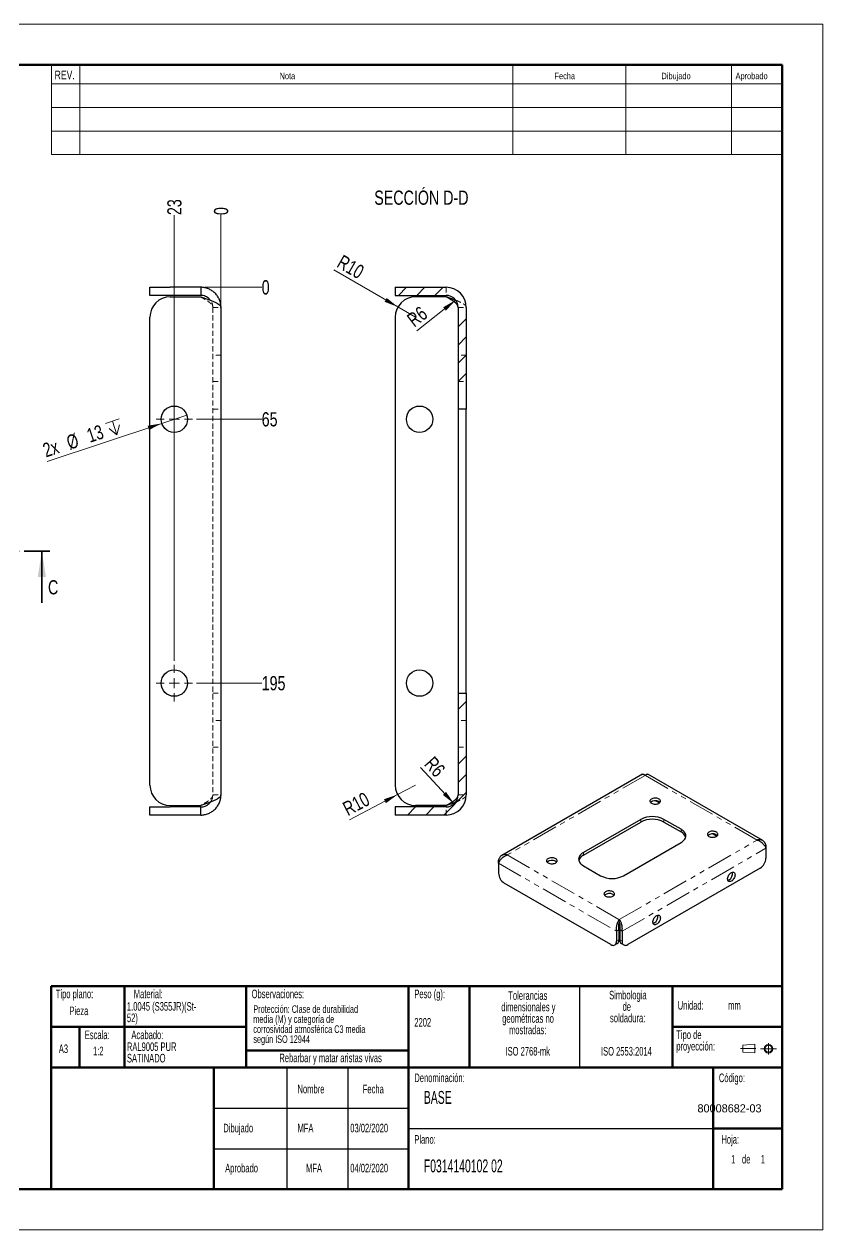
# Model space of a CAD drawing. Header units: millimetres. Extents: x 0 to 859, y 0 to 416.
# Drawn here: x 223.3 to 420, y 0 to 297 of the extents above; entities that cross this region are included whole.
import ezdxf

# ---------------------------------------------------------------- set-up
doc = ezdxf.new("R2010")
doc.units = ezdxf.units.MM
for name, pattern in [('CENTER', [10.16, 6.35, -1.27, 1.27, -1.27]), ('CENTERX2', [20.32, 12.7, -2.54, 2.54, -2.54]), ('HIDDEN', [1.905, 1.27, -0.635]), ('PHANTOM', [12.7, 6.35, -1.27, 1.27, -1.27, 1.27, -1.27])]:
    doc.linetypes.add(name, pattern=pattern)
doc.layers.add('FORMATO', color=7, linetype='Continuous')
doc.layers.add('SLD-0', color=179, linetype='Continuous')
doc.styles.add('SLDTEXTSTYLE0', font='TXT', dxfattribs={"width": 0.605})
doc.styles.add('SLDTEXTSTYLE1', font='TXT', dxfattribs={"width": 0.75})
doc.dimstyles.new('SLDDIMSTYLE0', dxfattribs={"dimtxt": 3.5, "dimasz": 3.5, "dimexe": 0, "dimexo": 0.0625, "dimgap": 0.875, "dimtad": 0, "dimtih": 1, "dimtoh": 1, "dimdec": 0, "dimlfac": 2, "dimrnd": 1e-09, "dimdsep": 46, "dimtxsty": 'SLDTEXTSTYLE1', "dimblk1": 'NONE', "dimblk2": 'NONE', "dimsah": 1, "dimcen": 0.09, "dimadec": 0, "dimazin": 2, "dimtfac": 1, "dimtdec": 0, "dimtofl": 0, "dimtmove": 0, "dimatfit": 3, "dimldrblk": 'NONE', "dimfxl": 0, "dimfrac": 2, "dimtolj": 1, "dimtzin": 12, "dimarcsym": 0})
doc.dimstyles.new('SLDDIMSTYLE1', dxfattribs={"dimtxt": 3.5, "dimasz": 3.5, "dimexe": 0, "dimexo": 0.0625, "dimgap": 0.875, "dimtad": 0, "dimtih": 1, "dimtoh": 1, "dimdec": 1, "dimlfac": 2, "dimrnd": 1e-09, "dimzin": 12, "dimdsep": 46, "dimtxsty": 'SLDTEXTSTYLE1', "dimblk1": 'NONE', "dimblk2": 'NONE', "dimsah": 1, "dimcen": 0.09, "dimadec": 0, "dimazin": 3, "dimtfac": 1, "dimtdec": 1, "dimtofl": 0, "dimtmove": 0, "dimatfit": 3, "dimldrblk": 'NONE', "dimfxl": 0, "dimfrac": 2, "dimtolj": 1, "dimtzin": 12, "dimarcsym": 0})
doc.dimstyles.new('SLDDIMSTYLE2', dxfattribs={"dimtxt": 3.5, "dimasz": 3.5, "dimexe": 0, "dimexo": 0.0625, "dimgap": 0.875, "dimtad": 1, "dimdec": 1, "dimlfac": 2, "dimrnd": 1e-09, "dimzin": 12, "dimdsep": 46, "dimtxsty": 'SLDTEXTSTYLE1', "dimsah": 1, "dimcen": 0, "dimadec": 0, "dimazin": 3, "dimtfac": 1, "dimtdec": 1, "dimtofl": 0, "dimtmove": 1, "dimatfit": 3, "dimfxl": 0, "dimfrac": 2, "dimtolj": 1, "dimtzin": 12, "dimarcsym": 0})
doc.dimstyles.new('SLDDIMSTYLE3', dxfattribs={"dimtxt": 3.5, "dimasz": 3.5, "dimexe": 0, "dimexo": 0.0625, "dimgap": 0.875, "dimtad": 1, "dimdec": 1, "dimlfac": 2, "dimrnd": 1e-09, "dimzin": 12, "dimdsep": 46, "dimtxsty": 'SLDTEXTSTYLE1', "dimblk1": 'NONE', "dimsah": 1, "dimcen": 0, "dimadec": 0, "dimazin": 3, "dimtfac": 1, "dimtdec": 1, "dimtmove": 0, "dimatfit": 3, "dimldrblk": 'NONE', "dimfxl": 0, "dimfrac": 2, "dimtolj": 1, "dimtzin": 12, "dimarcsym": 0})
doc.dimstyles.new('SLDDIMSTYLE6', dxfattribs={"dimtxt": 3.5, "dimasz": 3.5, "dimexe": 0, "dimexo": 0.0625, "dimgap": 0.875, "dimtad": 1, "dimdec": 1, "dimlfac": 2, "dimrnd": 1e-09, "dimzin": 12, "dimdsep": 46, "dimtxsty": 'SLDTEXTSTYLE1', "dimsah": 1, "dimcen": 0, "dimadec": 0, "dimazin": 3, "dimtfac": 1, "dimtdec": 1, "dimtofl": 0, "dimtmove": 0, "dimatfit": 3, "dimfxl": 0, "dimfrac": 2, "dimtolj": 1, "dimtzin": 12, "dimarcsym": 0})
pattern_1 = [(45, (0, 0), (-13.4704, 13.4704), []), (45, (4.49, 2e-323), (-13.4704, 13.4704), []), (45, (8.98, 4e-323), (-13.4704, 13.4704), []), (45, (13.47, 6e-323), (-13.4704, 13.4704), [])]

# ---------------------------------------------------------------- blocks, each defined once
blk = doc.blocks.new('Bloque3')
at = {"color": 7, "linetype": 'CENTERX2', "lineweight": 18}
for p, q in [((400.52, 128.85), (400.52, 131.19)), ((397.92, 130.06), (394.8, 130.06)), ((398.88, 130.02), (402.16, 130.02))]:
    blk.add_line(p, q, dxfattribs=at)
at = {"color": 7, "linetype": 'Continuous', "lineweight": 18}
for p, q in [((397.68, 130.95), (395.23, 130.77)), ((395.23, 130.77), (395.23, 129.34)), ((397.68, 129.16), (395.23, 129.34)), ((397.68, 130.95), (397.68, 129.16))]:
    blk.add_line(p, q, dxfattribs=at)
for radius in [0.892, 0.713]:
    blk.add_circle((400.52, 130.02), radius, dxfattribs=at)
blk = doc.blocks.new('SW_NOTE_0')
at = {"layer": 'SLD-0', "color": 0, "attachment_point": 2, "style": 'SLDTEXTSTYLE0'}
for s, insert, char_height in [('dimensionales y', (7.54, -0.09), 2.1167), ('Tolerancias', (7.41, 2.73), 2.1167), ('geométricas no', (7.46, -2.92), 2.1167), ('mostradas:', (7.38, -5.74), 2.117)]:
    blk.add_mtext(s, dxfattribs=dict(at, insert=insert, char_height=char_height))
blk = doc.blocks.new('SW_NOTE_0_1')
at = {"layer": 'SLD-0', "color": 0, "attachment_point": 1, "style": 'SLDTEXTSTYLE0'}
for s, insert, char_height in [('Tipo de', (0, 2.73), 2.117), ('proyección:', (0, -0.09), 2.1167)]:
    blk.add_mtext(s, dxfattribs=dict(at, insert=insert, char_height=char_height))
blk = doc.blocks.new('SW_NOTE_0_2')
at = {"layer": 'SLD-0', "color": 0, "char_height": 2.117, "attachment_point": 2, "style": 'SLDTEXTSTYLE0'}
for s, insert in [('Simbologia', (7.11, 2.73)), ('de', (6.84, -0.09)), ('soldadura:', (7.06, -2.92))]:
    blk.add_mtext(s, dxfattribs=dict(at, insert=insert))
blk = doc.blocks.new('SW_NOTE_0_3')
at = {"layer": 'SLD-0', "color": 0, "attachment_point": 1, "style": 'SLDTEXTSTYLE0'}
for s, insert, char_height in [('52)', (0, -0.09), 2.117), ('1.0045 (S355JR)(St-', (0, 2.73), 2.1167)]:
    blk.add_mtext(s, dxfattribs=dict(at, insert=insert, char_height=char_height))
blk = doc.blocks.new('SW_NOTE_0_5')
at = {"layer": 'SLD-0', "color": 0, "attachment_point": 1, "style": 'SLDTEXTSTYLE0'}
for s, insert, char_height in [('RAL9005 PUR', (0, 2.73), 2.1167), ('SATINADO', (0, -0.09), 2.117)]:
    blk.add_mtext(s, dxfattribs=dict(at, insert=insert, char_height=char_height))
blk = doc.blocks.new('SW_NOTE_0_6')
at = {"layer": 'SLD-0', "color": 0, "char_height": 1.8521, "attachment_point": 1, "style": 'SLDTEXTSTYLE0'}
for s, insert in [('media (M) y categoría de', (0, -0.08)), ('Protección: Clase de durabilidad', (0, 2.39)), ('corrosividad atmosférica C3 media', (0, -2.55)), ('según ISO 12944', (0, -5.02))]:
    blk.add_mtext(s, dxfattribs=dict(at, insert=insert))
blk = doc.blocks.new('SW_NOTE_0_7')
at = {"layer": 'SLD-0', "color": 0, "attachment_point": 2, "style": 'SLDTEXTSTYLE0'}
for s, insert, char_height in [('dimensionales y', (7.54, -0.09), 2.1167), ('Tolerancias', (7.41, 2.73), 2.1167), ('geométricas no', (7.46, -2.92), 2.1167), ('mostradas:', (7.38, -5.74), 2.117)]:
    blk.add_mtext(s, dxfattribs=dict(at, insert=insert, char_height=char_height))
blk = doc.blocks.new('SW_NOTE_0_8')
at = {"layer": 'SLD-0', "color": 0, "attachment_point": 1, "style": 'SLDTEXTSTYLE0'}
for s, insert, char_height in [('Tipo de', (0, 2.73), 2.117), ('proyección:', (0, -0.09), 2.1167)]:
    blk.add_mtext(s, dxfattribs=dict(at, insert=insert, char_height=char_height))
blk = doc.blocks.new('SW_NOTE_0_9')
at = {"layer": 'SLD-0', "color": 0, "char_height": 2.117, "attachment_point": 2, "style": 'SLDTEXTSTYLE0'}
for s, insert in [('Simbologia', (7.11, 2.73)), ('de', (6.84, -0.09)), ('soldadura:', (7.06, -2.92))]:
    blk.add_mtext(s, dxfattribs=dict(at, insert=insert))
blk = doc.blocks.new('SW_NOTE_0_10')
at = {"layer": 'SLD-0', "color": 0, "attachment_point": 1, "style": 'SLDTEXTSTYLE0'}
for s, insert, char_height in [('52)', (0, -0.09), 2.117), ('1.0045 (S355JR)(St-', (0, 2.73), 2.1167)]:
    blk.add_mtext(s, dxfattribs=dict(at, insert=insert, char_height=char_height))
blk = doc.blocks.new('SW_NOTE_0_12')
at = {"layer": 'SLD-0', "color": 0, "attachment_point": 1, "style": 'SLDTEXTSTYLE0'}
for s, insert, char_height in [('RAL9005 PUR', (0, 2.73), 2.1167), ('SATINADO', (0, -0.09), 2.117)]:
    blk.add_mtext(s, dxfattribs=dict(at, insert=insert, char_height=char_height))
blk = doc.blocks.new('_D_14')
at = {"color": 7, "linetype": 'Continuous', "lineweight": 0}
blk.add_line((267.8, 232.18), (281.82, 232.18), dxfattribs=at)
at = {"color": 7, "linetype": 'Continuous', "lineweight": 18, "insert": (281.82, 233.91), "char_height": 3.5, "attachment_point": 1, "style": 'SLDTEXTSTYLE1'}
blk.add_mtext('0', dxfattribs=at)
blk = doc.blocks.new('_None')
blk = doc.blocks.new('_D_15')
at = {"color": 7, "linetype": 'Continuous', "lineweight": 0}
blk.add_line((265.8, 199.68), (281.82, 199.68), dxfattribs=at)
at = {"color": 7, "linetype": 'Continuous', "lineweight": 18, "insert": (281.82, 201.41), "char_height": 3.5, "attachment_point": 1, "style": 'SLDTEXTSTYLE1'}
blk.add_mtext('65', dxfattribs=at)
blk = doc.blocks.new('_D_16')
at = {"color": 7, "linetype": 'Continuous', "lineweight": 0}
blk.add_line((265.8, 134.68), (281.82, 134.68), dxfattribs=at)
at = {"color": 7, "linetype": 'Continuous', "lineweight": 18, "insert": (281.82, 136.41), "char_height": 3.5, "attachment_point": 1, "style": 'SLDTEXTSTYLE1'}
blk.add_mtext('195', dxfattribs=at)
blk = doc.blocks.new('_D_17')
at = {"color": 7, "linetype": 'Continuous', "lineweight": 0}
blk.add_line((271.8, 228.18), (271.8, 249.96), dxfattribs=at)
at = {"color": 7, "linetype": 'Continuous', "lineweight": 18, "insert": (270.07, 249.96), "char_height": 3.5, "attachment_point": 1, "rotation": 90, "style": 'SLDTEXTSTYLE1'}
blk.add_mtext('0', dxfattribs=at)
blk = doc.blocks.new('_D_18')
at = {"color": 7, "linetype": 'Continuous', "lineweight": 0}
blk.add_line((260.3, 140.18), (260.3, 249.96), dxfattribs=at)
at = {"color": 7, "linetype": 'Continuous', "lineweight": 18, "insert": (258.57, 249.96), "char_height": 3.5, "attachment_point": 1, "rotation": 90, "style": 'SLDTEXTSTYLE1'}
blk.add_mtext('23', dxfattribs=at)
blk = doc.blocks.new('SW_SYMBOL_HOLE_DEPTH')
at = {"color": 0, "linetype": 'Continuous', "lineweight": 18}
for p, q in [((0, 875), (800, 875)), ((400, 875), (400, 75)), ((100, 555), (400, 75)), ((700, 555), (400, 75))]:
    blk.add_line(p, q, dxfattribs=at)
blk = doc.blocks.new('_D_19')
at = {"color": 7, "linetype": 'Continuous', "lineweight": 0}
for q in [(263.38, 200.71), (229.02, 189.25)]:
    blk.add_line((257.22, 198.65), q, dxfattribs=at)
at = {"color": 7, "linetype": 'Continuous', "lineweight": 18}
blk.add_solid([(257.22, 198.65), (253.73, 198.06), (254.07, 197.03)], dxfattribs=at)
at = {"color": 7, "linetype": 'Continuous', "lineweight": 18, "xscale": 0.004470703125, "yscale": 0.004470703125, "zscale": 0.004470703125, "rotation": 18.43327634929203}
blk.add_blockref('SW_SYMBOL_HOLE_DEPTH', (244.59, 194.93), dxfattribs=at)
at = {"color": 7, "linetype": 'Continuous', "lineweight": 18, "char_height": 3.5, "attachment_point": 1, "rotation": 18.4333, "style": 'SLDTEXTSTYLE1'}
for s, insert in [('%%c', (233.41, 195.45)), ('13', (238.4, 197.17)), ('2x', (227.58, 193.56))]:
    blk.add_mtext(s, dxfattribs=dict(at, insert=insert))
blk = doc.blocks.new('SW_CENTERMARKSYMBOL_4')
at = {"color": 0, "linetype": 'Continuous', "lineweight": 18}
for p, q in [((0, 2.5), (0, 4.5)), ((-2.5, 0), (-4.5, 0)), ((0, 0), (-1.25, 0)), ((0, 0), (0, 1.25)), ((0, 0), (0, -1.25)), ((0, 0), (1.25, 0)), ((2.5, 0), (4.5, 0)), ((0, -2.5), (0, -4.5))]:
    blk.add_line(p, q, dxfattribs=at)
blk = doc.blocks.new('SW_CENTERMARKSYMBOL_5')
at = {"color": 0, "linetype": 'Continuous', "lineweight": 18}
for p, q in [((0, 2.5), (0, 4.5)), ((-2.5, 0), (-4.5, 0)), ((0, 0), (-1.25, 0)), ((0, 0), (0, 1.25)), ((0, 0), (0, -1.25)), ((0, 0), (1.25, 0)), ((2.5, 0), (4.5, 0)), ((0, -2.5), (0, -4.5))]:
    blk.add_line(p, q, dxfattribs=at)
blk = doc.blocks.new('_D_34')
at = {"color": 7, "linetype": 'Continuous', "lineweight": 0}
blk.add_line((329.58, 229.01), (320.01, 221.41), dxfattribs=at)
at = {"color": 7, "linetype": 'Continuous', "lineweight": 18}
blk.add_solid([(329.58, 229.01), (326.51, 227.25), (327.18, 226.41)], dxfattribs=at)
at = {"color": 7, "linetype": 'Continuous', "lineweight": 18, "insert": (317.26, 224.99), "char_height": 3.5, "attachment_point": 1, "rotation": 37.5257, "style": 'SLDTEXTSTYLE1'}
blk.add_mtext('R6', dxfattribs=at)
blk = doc.blocks.new('_D_35')
at = {"color": 7, "linetype": 'Continuous', "lineweight": 0}
blk.add_line((329.21, 104.95), (320.91, 113.9), dxfattribs=at)
at = {"color": 7, "linetype": 'Continuous', "lineweight": 18}
blk.add_solid([(329.21, 104.95), (327.22, 107.88), (326.43, 107.15)], dxfattribs=at)
at = {"color": 7, "linetype": 'Continuous', "lineweight": 18, "insert": (324.27, 116.91), "char_height": 3.5, "attachment_point": 1, "rotation": 311.8933, "style": 'SLDTEXTSTYLE1'}
blk.add_mtext('R6', dxfattribs=at)
blk = doc.blocks.new('_D_36')
at = {"color": 7, "linetype": 'Continuous', "lineweight": 0}
for q in [(303.48, 101.03), (319.7, 109.53)]:
    blk.add_line((315.27, 107.21), q, dxfattribs=at)
at = {"color": 7, "linetype": 'Continuous', "lineweight": 18}
blk.add_solid([(315.27, 107.21), (311.92, 106.07), (312.42, 105.11)], dxfattribs=at)
at = {"color": 7, "linetype": 'Continuous', "lineweight": 18, "insert": (301.41, 104.99), "char_height": 3.5, "attachment_point": 1, "rotation": 27.6551, "style": 'SLDTEXTSTYLE1'}
blk.add_mtext('R10', dxfattribs=at)
blk = doc.blocks.new('_D_37')
at = {"color": 7, "linetype": 'Continuous', "lineweight": 0}
for q in [(299.56, 236.45), (319.7, 224.83)]:
    blk.add_line((315.37, 227.33), q, dxfattribs=at)
at = {"color": 7, "linetype": 'Continuous', "lineweight": 18}
blk.add_solid([(315.37, 227.33), (312.61, 229.54), (312.07, 228.61)], dxfattribs=at)
at = {"color": 7, "linetype": 'Continuous', "lineweight": 18, "insert": (301.81, 240.34), "char_height": 3.5, "attachment_point": 1, "rotation": 330, "style": 'SLDTEXTSTYLE1'}
blk.add_mtext('R10', dxfattribs=at)

msp = doc.modelspace()

# ---------------------------------------------------------------- hatches: boundary and pattern name
at = {"layer": 'FORMATO', "linetype": 'Continuous', "lineweight": 18}
h = msp.add_hatch(dxfattribs=at)
h.set_pattern_fill('DIN 201 ACERO Y ACERO-HIERRO FUNDI', color=256, style=0, pattern_type=2)
h.set_pattern_definition(pattern_1)
edge = h.paths.add_edge_path(flags=0)
edge.add_line((327.203, 232.18), (314.703, 232.18))
edge.add_line((314.703, 232.18), (314.703, 230.18))
edge.add_line((314.703, 230.18), (327.203, 230.18))
edge.add_arc((327.203, 227.18), 3, 0, 90, ccw=False)
edge.add_line((330.203, 227.18), (330.203, 202.18))
edge.add_line((330.203, 202.18), (332.203, 202.18))
edge.add_line((332.203, 202.18), (332.203, 227.18))
edge.add_arc((327.203, 227.18), 5, 0, 90)
h = msp.add_hatch(dxfattribs=at)
h.set_pattern_fill('DIN 201 ACERO Y ACERO-HIERRO FUNDI', color=256, style=0, pattern_type=2)
h.set_pattern_definition(pattern_1)
edge = h.paths.add_edge_path(flags=0)
edge.add_line((327.203, 104.18), (314.703, 104.18))
edge.add_line((314.703, 104.18), (314.703, 102.18))
edge.add_line((314.703, 102.18), (327.203, 102.18))
edge.add_arc((327.203, 107.18), 5, 270, 360)
edge.add_line((332.203, 107.18), (332.203, 132.18))
edge.add_line((332.203, 132.18), (330.203, 132.18))
edge.add_line((330.203, 132.18), (330.203, 107.18))
edge.add_arc((327.203, 107.18), 3, 270, 360, ccw=False)

# ---------------------------------------------------------------- linework, layer by layer
at = {"color": 7, "linetype": 'Continuous', "lineweight": 18}
for p, q in [((0, 297), (420, 297)), ((420, 297), (420, 0)), ((230.091, 287), (410, 287)), ((230.091, 287), (230.091, 264.866)), ((237.034, 287), (237.034, 264.866)), ((343.657, 287), (343.657, 264.866)), ((371.462, 287), (371.462, 264.866)), ((397.513, 287), (397.513, 264.866)), ((410, 287), (410, 264.866)), ((230.091, 282.266), (410, 282.266)), ((230.091, 276.466), (410, 276.466)), ((230.091, 270.666), (410, 270.666)), ((230.091, 264.866), (410, 264.866)), ((7.531, 0), (420, 0))]:
    msp.add_line(p, q, dxfattribs=at)
at = {"color": 7, "linetype": 'Continuous', "lineweight": 50}
for p, q in [((410, 287), (20, 287)), ((410, 10), (410, 287)), ((230, 60), (410, 60)), ((230, 60), (230, 10)), ((20, 10), (410, 10))]:
    msp.add_line(p, q, dxfattribs=at)
at = {"color": 7, "linetype": 'Continuous', "lineweight": 25}
for p, q in [((254.3, 230.18), (254.3, 232.18)), ((254.3, 232.18), (259.3, 232.18)), ((266.8, 232.18), (259.3, 232.18)), ((266.8, 232.18), (266.8, 230.18)), ((314.703, 232.18), (314.703, 230.18)), ((314.703, 232.18), (327.203, 232.18)), ((259.3, 230.18), (254.3, 230.18)), ((266.8, 230.18), (259.3, 230.18)), ((259.3, 229.826), (266.8, 229.826)), ((314.703, 230.18), (327.203, 230.18)), ((327.203, 229.826), (319.703, 229.826)), ((271.8, 227.18), (271.8, 107.18)), ((330.203, 227.18), (330.203, 202.18)), ((332.203, 227.18), (332.203, 202.18)), ((254.3, 109.534), (254.3, 224.826)), ((314.703, 224.826), (314.703, 109.534)), ((332.203, 202.18), (330.203, 202.18)), ((330.203, 202.18), (330.203, 192.18)), ((332.203, 192.18), (332.203, 202.18)), ((330.203, 192.18), (330.203, 142.18)), ((332.203, 142.18), (332.203, 192.18)), ((330.203, 142.18), (330.203, 132.18)), ((332.203, 132.18), (332.203, 142.18)), ((330.203, 132.18), (330.203, 107.18)), ((330.203, 132.18), (332.203, 132.18)), ((332.203, 132.18), (332.203, 107.18)), ((375.613, 112.252), (340.924, 92.227)), ((405.19, 95.9), (376.865, 112.252)), ((254.3, 102.18), (254.3, 104.18)), ((254.3, 104.18), (259.3, 104.18)), ((259.3, 104.534), (266.8, 104.534)), ((266.8, 104.18), (259.3, 104.18)), ((266.8, 102.18), (266.8, 104.18)), ((314.703, 104.18), (314.703, 102.18)), ((327.203, 104.18), (314.703, 104.18)), ((327.203, 104.534), (319.703, 104.534)), ((378.832, 105.704), (379.763, 105.167)), ((259.3, 102.18), (254.3, 102.18)), ((266.8, 102.18), (259.3, 102.18)), ((327.203, 102.18), (314.703, 102.18)), ((375.178, 101.12), (361.036, 92.956)), ((385.078, 98.671), (380.835, 101.12)), ((361.036, 92.303), (375.178, 100.467)), ((380.835, 100.467), (385.078, 98.017)), ((370.936, 87.241), (385.078, 95.405)), ((392.974, 97.54), (393.905, 97.003)), ((405.979, 94.769), (405.671, 94.591)), ((405.979, 94.769), (405.979, 94)), ((405.979, 94), (405.979, 91.55)), ((340.135, 91.095), (340.442, 90.918)), ((340.135, 90.326), (340.135, 91.095)), ((340.135, 90.326), (340.135, 87.877)), ((361.036, 89.69), (365.279, 87.241)), ((404.565, 89.101), (371.955, 70.276)), ((367.795, 70.276), (341.549, 85.427)), ((369.875, 75.77), (369.875, 76.424)), ((369.209, 73.542), (369.775, 73.869)), ((369.209, 73.542), (369.209, 71.092)), ((369.775, 73.869), (369.775, 71.419)), ((370.541, 73.542), (369.975, 73.869)), ((369.975, 73.869), (369.975, 71.419)), ((370.541, 73.542), (370.541, 71.092)), ((368.795, 70.177), (369.361, 70.503)), ((370.389, 70.503), (370.955, 70.177))]:
    msp.add_line(p, q, dxfattribs=at)
at = {"color": 7, "linetype": 'HIDDEN', "lineweight": 18}
for p, q in [((327.203, 232.18), (327.203, 230.18)), ((269.8, 227.18), (269.8, 107.18)), ((269.8, 227.18), (271.8, 227.18)), ((330.203, 227.18), (332.203, 227.18)), ((271.8, 215.43), (269.8, 215.43)), ((332.203, 215.43), (330.203, 215.43)), ((269.8, 208.93), (271.8, 208.93)), ((330.203, 208.93), (332.203, 208.93)), ((269.8, 202.18), (271.8, 202.18)), ((269.8, 132.18), (271.8, 132.18)), ((271.8, 125.43), (269.8, 125.43)), ((332.203, 125.43), (330.203, 125.43)), ((269.8, 118.93), (271.8, 118.93)), ((330.203, 118.93), (332.203, 118.93)), ((269.8, 107.18), (271.8, 107.18)), ((330.203, 107.18), (332.203, 107.18)), ((327.203, 102.18), (327.203, 104.18))]:
    msp.add_line(p, q, dxfattribs=at)
at = {"color": 7, "linetype": 'CENTER', "lineweight": 35}
msp.add_line((229.688, 167.18), (96.388, 167.18), dxfattribs=at)
at = {"color": 7, "linetype": 'Continuous', "lineweight": 35}
msp.add_line((227.688, 154.48), (227.688, 167.18), dxfattribs=at)
at = {"color": 8, "linetype": 'PHANTOM', "lineweight": 18}
for p, q in [((376.239, 111.937), (342.298, 92.344)), ((403.816, 96.017), (376.239, 111.937)), ((375.178, 100.467), (375.178, 101.12)), ((380.835, 100.467), (380.835, 101.12)), ((385.078, 98.017), (385.078, 98.671)), ((369.875, 76.424), (403.816, 96.017)), ((342.298, 92.344), (369.875, 76.424)), ((361.036, 92.303), (361.036, 92.956)), ((370.541, 73.542), (405.979, 94)), ((340.135, 90.326), (369.209, 73.542)), ((369.209, 71.092), (369.775, 71.419)), ((369.975, 71.419), (370.541, 71.092))]:
    msp.add_line(p, q, dxfattribs=at)
at = {"color": 7, "linetype": 'Continuous', "lineweight": 25, "flags": 128}
for points in [[(377.794, 105.08), (377.985, 104.989), (378.202, 104.92), (378.437, 104.877), (378.683, 104.86), (378.929, 104.87), (379.168, 104.907), (379.39, 104.969), (379.588, 105.055), (379.754, 105.16), (379.883, 105.282), (379.969, 105.416), (380.01, 105.557), (380.005, 105.699), (379.952, 105.839), (379.855, 105.97), (379.716, 106.088), (379.541, 106.189), (379.337, 106.269), (379.11, 106.325), (378.868, 106.355), (378.621, 106.359), (378.377, 106.335), (378.146, 106.285), (377.935, 106.211), (377.752, 106.115), (377.604, 106.001), (377.496, 105.872), (377.432, 105.735), (377.414, 105.592), (377.443, 105.451), (377.519, 105.315), (377.637, 105.19), (377.794, 105.08)], [(379.633, 105.488), (379.79, 105.378), (379.884, 105.284)], [(385.078, 95.405), (385.377, 95.598), (385.636, 95.809), (385.853, 96.036), (386.025, 96.275), (386.149, 96.524), (386.224, 96.779), (386.249, 97.038), (386.224, 97.296), (386.149, 97.552), (386.025, 97.801), (385.853, 98.04), (385.636, 98.266), (385.377, 98.478), (385.078, 98.671)], [(391.937, 96.915), (392.127, 96.825), (392.344, 96.756), (392.58, 96.713), (392.825, 96.696), (393.071, 96.706), (393.31, 96.743), (393.532, 96.805), (393.73, 96.891), (393.897, 96.996), (394.025, 97.118), (394.112, 97.252), (394.153, 97.393), (394.147, 97.535), (394.094, 97.675), (393.997, 97.806), (393.858, 97.924), (393.684, 98.025), (393.479, 98.105), (393.252, 98.161), (393.01, 98.191), (392.763, 98.195), (392.519, 98.171), (392.288, 98.121), (392.077, 98.047), (391.894, 97.951), (391.746, 97.837), (391.638, 97.708), (391.574, 97.571), (391.556, 97.428), (391.586, 97.287), (391.661, 97.151), (391.779, 97.025), (391.937, 96.915)], [(393.775, 97.324), (393.932, 97.214), (394.026, 97.119)], [(361.036, 92.956), (360.737, 92.763), (360.478, 92.552), (360.261, 92.325), (360.089, 92.086), (359.965, 91.837), (359.89, 91.582), (359.864, 91.323), (359.89, 91.064), (359.965, 90.809), (360.089, 90.56), (360.261, 90.321), (360.478, 90.094), (360.737, 89.883), (361.036, 89.69)], [(352.339, 90.384), (352.529, 90.293), (352.746, 90.225), (352.982, 90.182), (353.227, 90.165), (353.473, 90.175), (353.712, 90.212), (353.934, 90.274), (354.132, 90.36), (354.299, 90.465), (354.427, 90.587), (354.514, 90.721), (354.555, 90.861), (354.549, 91.004), (354.496, 91.143), (354.399, 91.274), (354.26, 91.393), (354.086, 91.494), (353.881, 91.574), (353.654, 91.63), (353.412, 91.66), (353.165, 91.663), (352.921, 91.64), (352.69, 91.59), (352.479, 91.516), (352.296, 91.42), (352.148, 91.305), (352.04, 91.177), (351.976, 91.039), (351.958, 90.897), (351.988, 90.755), (352.063, 90.619), (352.181, 90.494), (352.339, 90.384)], [(354.177, 90.792), (354.334, 90.682), (354.428, 90.588)], [(397.452, 85.893), (397.278, 85.812), (397.11, 85.772), (396.955, 85.775), (396.818, 85.82), (396.703, 85.907), (396.616, 86.031), (396.559, 86.189), (396.534, 86.374), (396.542, 86.58), (396.583, 86.8), (396.656, 87.026), (396.757, 87.249), (396.884, 87.461), (397.031, 87.655), (397.193, 87.824), (397.365, 87.961), (397.539, 88.062), (397.711, 88.123), (397.873, 88.141), (398.02, 88.117), (398.147, 88.051), (398.248, 87.945), (398.321, 87.803), (398.362, 87.631), (398.37, 87.434), (398.345, 87.22), (398.288, 86.996), (398.201, 86.771), (398.086, 86.553), (397.949, 86.349), (397.794, 86.166), (397.626, 86.013), (397.452, 85.893)], [(396.886, 86.22), (396.712, 86.138), (396.584, 86.104)], [(366.481, 82.22), (366.671, 82.129), (366.888, 82.061), (367.124, 82.017), (367.369, 82), (367.616, 82.011), (367.854, 82.048), (368.077, 82.11), (368.274, 82.195), (368.441, 82.301), (368.569, 82.423), (368.656, 82.557), (368.697, 82.697), (368.691, 82.84), (368.638, 82.979), (368.541, 83.11), (368.402, 83.229), (368.228, 83.329), (368.023, 83.409), (367.796, 83.466), (367.554, 83.496), (367.307, 83.499), (367.064, 83.476), (366.832, 83.426), (366.621, 83.352), (366.438, 83.256), (366.29, 83.141), (366.182, 83.013), (366.118, 82.875), (366.1, 82.733), (366.13, 82.591), (366.205, 82.455), (366.323, 82.33), (366.481, 82.22)], [(368.319, 82.628), (368.477, 82.518), (368.57, 82.424)], [(379.067, 75.28), (378.893, 75.199), (378.726, 75.159), (378.57, 75.161), (378.433, 75.207), (378.318, 75.293), (378.231, 75.418), (378.174, 75.575), (378.149, 75.761), (378.157, 75.967), (378.199, 76.187), (378.271, 76.413), (378.373, 76.635), (378.499, 76.848), (378.646, 77.042), (378.808, 77.21), (378.98, 77.348), (379.155, 77.448), (379.326, 77.509), (379.488, 77.528), (379.635, 77.504), (379.762, 77.438), (379.863, 77.332), (379.936, 77.19), (379.977, 77.018), (379.985, 76.821), (379.961, 76.607), (379.903, 76.383), (379.816, 76.158), (379.702, 75.939), (379.564, 75.735), (379.409, 75.553), (379.241, 75.399), (379.067, 75.28)], [(378.502, 75.606), (378.328, 75.525), (378.199, 75.491)], [(367.795, 70.276), (368.016, 70.168), (368.232, 70.103), (368.437, 70.083), (368.626, 70.108), (368.795, 70.177), (368.939, 70.288), (369.055, 70.44), (369.14, 70.628), (369.192, 70.847), (369.209, 71.092)], [(370.541, 71.092), (370.558, 70.847), (370.61, 70.628), (370.695, 70.44), (370.811, 70.288), (370.955, 70.177), (371.124, 70.108), (371.313, 70.083), (371.518, 70.103), (371.734, 70.168), (371.955, 70.276)]]:
    msp.add_lwpolyline(points, dxfattribs=at)
at = {"color": 7, "linetype": 'Continuous', "lineweight": 25}
for centre in [(260.3, 199.68), (320.703, 199.68), (260.3, 134.68), (320.703, 134.68)]:
    msp.add_circle(centre, 3.25, dxfattribs=at)
for centre, radius, start, end in [((327.203, 227.18), 5, 0, 90), ((259.3, 224.826), 5, 90, 180), ((319.703, 224.826), 5, 90, 180), ((327.203, 227.18), 3, 0, 90), ((259.3, 109.534), 5, 180, 270), ((319.703, 109.534), 5, 180, 270), ((327.203, 107.18), 3, 270, 0), ((327.203, 107.18), 5, 270, 0), ((378.733, 103.903), 1.822, 60.40499, 130.74915), ((378.007, 95.696), 6.117, 62.45763, 117.54237), ((378.007, 95.043), 6.117, 62.45763, 117.54237), ((384.098, 96.026), 2.219, 17.98417, 63.81038), ((392.875, 95.739), 1.822, 60.40502, 130.7491), ((362.015, 90.311), 2.219, 116.18961, 162.0158), ((353.277, 89.208), 1.822, 60.40499, 130.74915), ((402.93, 91.677), 3.051, 302.38686, 357.61312), ((343.183, 88.004), 3.051, 182.38688, 237.61314), ((368.107, 92.665), 6.117, 242.45763, 297.54237), ((395.964, 87.791), 1.822, 300.40041, 10.76212), ((367.419, 81.043), 1.822, 60.40502, 130.7491), ((377.579, 77.178), 1.822, 300.40037, 10.76219), ((368.799, 71.309), 0.982, 304.86237, 6.44977), ((370.95, 71.309), 0.982, 173.55008, 235.13778)]:
    msp.add_arc(centre, radius, start, end, dxfattribs=at)
for points, knots in [([(271.8, 227.18), (271.8, 227.51), (271.767, 227.835), (271.672, 228.314), (271.633, 228.472), (271.538, 228.786), (271.482, 228.942), (271.294, 229.397), (271.14, 229.684), (270.869, 230.091), (270.771, 230.222), (270.563, 230.476), (270.452, 230.599), (270.105, 230.946), (269.853, 231.153), (269.311, 231.516), (269.017, 231.673), (268.415, 231.923), (268.103, 232.018), (267.621, 232.115), (267.457, 232.139), (267.129, 232.172), (266.965, 232.18), (266.8, 232.18)], [0, 0, 0, 0, 0.125, 0.125, 0.1875, 0.1875, 0.25, 0.25, 0.375, 0.375, 0.4375, 0.4375, 0.5, 0.5, 0.625, 0.625, 0.75, 0.75, 0.875, 0.875, 0.9375, 0.9375, 1, 1, 1, 1]), ([(269.118, 229.013), (269.063, 229.104), (268.808, 229.526), (268.169, 229.886), (267.418, 230.144), (267.008, 230.168), (266.8, 230.18)], [0, 0, 0, 0, 0.11764815, 0.54605594, 0.76941035, 1, 1, 1, 1]), ([(266.8, 229.826), (267.13, 229.715), (267.455, 229.606), (267.934, 229.441), (268.092, 229.386), (268.405, 229.276), (268.561, 229.22), (269.017, 229.054), (269.304, 228.945), (269.711, 228.78), (269.842, 228.725), (270.096, 228.614), (270.219, 228.559), (270.566, 228.393), (270.773, 228.284), (271.136, 228.064), (271.293, 227.953), (271.543, 227.733), (271.638, 227.624), (271.735, 227.458), (271.759, 227.402), (271.792, 227.291), (271.8, 227.236), (271.8, 227.18)], [0, 0, 0, 0, 0.125, 0.125, 0.1875, 0.1875, 0.25, 0.25, 0.375, 0.375, 0.4375, 0.4375, 0.5, 0.5, 0.625, 0.625, 0.75, 0.75, 0.875, 0.875, 0.9375, 0.9375, 1, 1, 1, 1]), ([(329.555, 229.001), (329.496, 229.023), (329.285, 229.104), (328.907, 229.241), (328.423, 229.412), (327.976, 229.565), (327.569, 229.703), (327.325, 229.785), (327.203, 229.826)], [0, 0, 0, 0, 0.08120759, 0.29282734, 0.49911717, 0.70124812, 0.85026506, 1, 1, 1, 1]), ([(330.203, 227.18), (330.203, 227.403), (330.126, 227.619), (329.898, 227.953), (329.806, 228.063), (329.588, 228.282), (329.463, 228.393), (329.183, 228.615), (329.031, 228.725), (328.706, 228.944), (328.532, 229.055), (327.984, 229.388), (327.599, 229.604), (327.203, 229.826)], [0, 0, 0, 0, 0.25, 0.25, 0.375, 0.375, 0.5, 0.5, 0.625, 0.625, 0.75, 0.75, 1, 1, 1, 1]), ([(375.617, 112.246), (375.634, 112.257), (375.682, 112.288), (375.793, 112.276), (375.939, 112.212), (376.091, 112.098), (376.193, 111.987), (376.239, 111.937)], [0, 0, 0, 0, 0.13017072, 0.36013683, 0.58362221, 0.81358829, 1, 1, 1, 1]), ([(376.239, 111.937), (376.294, 111.996), (376.405, 112.116), (376.564, 112.226), (376.706, 112.28), (376.808, 112.286), (376.849, 112.255), (376.861, 112.246)], [0, 0, 0, 0, 0.2234529, 0.453381, 0.676891, 0.9068824, 1, 1, 1, 1]), ([(271.8, 107.18), (271.8, 107.069), (271.767, 106.959), (271.672, 106.795), (271.633, 106.74), (271.538, 106.63), (271.482, 106.574), (271.294, 106.408), (271.14, 106.299), (270.869, 106.134), (270.771, 106.079), (270.563, 105.968), (270.452, 105.912), (270.105, 105.747), (269.853, 105.638), (269.311, 105.418), (269.017, 105.306), (268.415, 105.086), (268.103, 104.977), (267.621, 104.811), (267.457, 104.756), (267.129, 104.645), (266.965, 104.589), (266.8, 104.534)], [0, 0, 0, 0, 0.125, 0.125, 0.1875, 0.1875, 0.25, 0.25, 0.375, 0.375, 0.4375, 0.4375, 0.5, 0.5, 0.625, 0.625, 0.75, 0.75, 0.875, 0.875, 0.9375, 0.9375, 1, 1, 1, 1]), ([(266.8, 102.18), (267.13, 102.18), (267.455, 102.212), (267.934, 102.308), (268.092, 102.347), (268.405, 102.442), (268.561, 102.498), (269.017, 102.686), (269.304, 102.84), (269.711, 103.111), (269.842, 103.209), (270.096, 103.417), (270.219, 103.528), (270.566, 103.875), (270.773, 104.126), (271.136, 104.669), (271.293, 104.963), (271.543, 105.565), (271.638, 105.877), (271.735, 106.359), (271.759, 106.523), (271.792, 106.85), (271.8, 107.015), (271.8, 107.18)], [0, 0, 0, 0, 0.125, 0.125, 0.1875, 0.1875, 0.25, 0.25, 0.375, 0.375, 0.4375, 0.4375, 0.5, 0.5, 0.625, 0.625, 0.75, 0.75, 0.875, 0.875, 0.9375, 0.9375, 1, 1, 1, 1]), ([(327.203, 104.534), (327.599, 104.756), (327.985, 104.973), (328.534, 105.307), (328.707, 105.416), (329.032, 105.636), (329.185, 105.746), (329.465, 105.969), (329.589, 106.078), (329.806, 106.298), (329.899, 106.408), (330.126, 106.741), (330.203, 106.957), (330.203, 107.18)], [0, 0, 0, 0, 0.25, 0.25, 0.375, 0.375, 0.5, 0.5, 0.625, 0.625, 0.75, 0.75, 1, 1, 1, 1]), ([(266.8, 104.18), (266.991, 104.191), (267.378, 104.212), (267.935, 104.384), (268.452, 104.656), (268.879, 104.986), (269.091, 105.256), (269.182, 105.372)], [0, 0, 0, 0, 0.2070718, 0.4201417, 0.6272973, 0.8404602, 1, 1, 1, 1]), ([(327.203, 104.534), (327.35, 104.583), (327.644, 104.682), (328.084, 104.832), (328.521, 104.982), (328.919, 105.123), (329.255, 105.245), (329.438, 105.316), (329.517, 105.346)], [0, 0, 0, 0, 0.1826964, 0.366528, 0.5517157, 0.7380709, 0.8873709, 1, 1, 1, 1]), ([(405.979, 94.769), (405.947, 94.895), (405.907, 95.013), (405.834, 95.181), (405.807, 95.235), (405.749, 95.34), (405.717, 95.391), (405.617, 95.536), (405.543, 95.623), (405.419, 95.738), (405.376, 95.774), (405.286, 95.841), (405.239, 95.872), (405.094, 95.956), (404.992, 96), (404.776, 96.066), (404.662, 96.088), (404.429, 96.107), (404.31, 96.105), (404.127, 96.085), (404.065, 96.075), (403.941, 96.05), (403.878, 96.035), (403.816, 96.017)], [0, 0, 0, 0, 0.125, 0.125, 0.1875, 0.1875, 0.25, 0.25, 0.375, 0.375, 0.4375, 0.4375, 0.5, 0.5, 0.625, 0.625, 0.75, 0.75, 0.875, 0.875, 0.9375, 0.9375, 1, 1, 1, 1]), ([(403.816, 96.017), (403.941, 95.982), (404.064, 95.936), (404.246, 95.853), (404.306, 95.824), (404.426, 95.76), (404.486, 95.725), (404.661, 95.616), (404.774, 95.537), (404.935, 95.409), (404.988, 95.365), (405.091, 95.273), (405.142, 95.226), (405.286, 95.083), (405.376, 94.985), (405.541, 94.784), (405.617, 94.681), (405.75, 94.479), (405.808, 94.38), (405.882, 94.233), (405.904, 94.185), (405.945, 94.091), (405.963, 94.045), (405.979, 94)], [0, 0, 0, 0, 0.125, 0.125, 0.1875, 0.1875, 0.25, 0.25, 0.375, 0.375, 0.4375, 0.4375, 0.5, 0.5, 0.625, 0.625, 0.75, 0.75, 0.875, 0.875, 0.9375, 0.9375, 1, 1, 1, 1]), ([(342.298, 92.344), (342.173, 92.379), (342.05, 92.404), (341.868, 92.424), (341.808, 92.428), (341.688, 92.43), (341.628, 92.428), (341.452, 92.414), (341.34, 92.393), (341.179, 92.344), (341.126, 92.325), (341.023, 92.28), (340.972, 92.255), (340.827, 92.171), (340.738, 92.105), (340.573, 91.951), (340.497, 91.862), (340.364, 91.671), (340.306, 91.566), (340.232, 91.398), (340.209, 91.339), (340.169, 91.219), (340.151, 91.158), (340.135, 91.095)], [0, 0, 0, 0, 0.125, 0.125, 0.1875, 0.1875, 0.25, 0.25, 0.375, 0.375, 0.4375, 0.4375, 0.5, 0.5, 0.625, 0.625, 0.75, 0.75, 0.875, 0.875, 0.9375, 0.9375, 1, 1, 1, 1]), ([(340.135, 90.326), (340.166, 90.416), (340.207, 90.509), (340.28, 90.654), (340.307, 90.704), (340.365, 90.803), (340.396, 90.854), (340.497, 91.007), (340.571, 91.108), (340.694, 91.258), (340.737, 91.308), (340.828, 91.407), (340.875, 91.456), (341.02, 91.599), (341.122, 91.69), (341.337, 91.861), (341.452, 91.942), (341.685, 92.086), (341.804, 92.15), (341.987, 92.234), (342.049, 92.259), (342.173, 92.305), (342.235, 92.326), (342.298, 92.344)], [0, 0, 0, 0, 0.125, 0.125, 0.1875, 0.1875, 0.25, 0.25, 0.375, 0.375, 0.4375, 0.4375, 0.5, 0.5, 0.625, 0.625, 0.75, 0.75, 0.875, 0.875, 0.9375, 0.9375, 1, 1, 1, 1]), ([(369.875, 76.424), (369.813, 76.352), (369.752, 76.27), (369.663, 76.134), (369.634, 76.086), (369.576, 75.986), (369.548, 75.933), (369.466, 75.77), (369.416, 75.655), (369.348, 75.473), (369.326, 75.411), (369.285, 75.283), (369.266, 75.218), (369.215, 75.021), (369.187, 74.887), (369.147, 74.615), (369.134, 74.475), (369.125, 74.202), (369.129, 74.066), (369.149, 73.866), (369.158, 73.8), (369.18, 73.669), (369.193, 73.605), (369.209, 73.542)], [0, 0, 0, 0, 0.125, 0.125, 0.1875, 0.1875, 0.25, 0.25, 0.375, 0.375, 0.4375, 0.4375, 0.5, 0.5, 0.625, 0.625, 0.75, 0.75, 0.875, 0.875, 0.9375, 0.9375, 1, 1, 1, 1]), ([(369.875, 75.77), (369.826, 75.669), (369.778, 75.546), (369.717, 75.327), (369.699, 75.251), (369.669, 75.091), (369.657, 75.007), (369.641, 74.834), (369.637, 74.746), (369.638, 74.568), (369.642, 74.478), (369.672, 74.208), (369.712, 74.034), (369.775, 73.869)], [0, 0, 0, 0, 0.25, 0.25, 0.375, 0.375, 0.5, 0.5, 0.625, 0.625, 0.75, 0.75, 1, 1, 1, 1]), ([(370.541, 73.542), (370.572, 73.668), (370.594, 73.797), (370.613, 73.996), (370.618, 74.063), (370.622, 74.199), (370.622, 74.268), (370.616, 74.475), (370.603, 74.612), (370.573, 74.816), (370.561, 74.883), (370.534, 75.019), (370.518, 75.086), (370.467, 75.283), (370.426, 75.409), (370.335, 75.652), (370.284, 75.77), (370.175, 75.986), (370.118, 76.086), (370.029, 76.223), (369.998, 76.267), (369.937, 76.349), (369.906, 76.388), (369.875, 76.424)], [0, 0, 0, 0, 0.125, 0.125, 0.1875, 0.1875, 0.25, 0.25, 0.375, 0.375, 0.4375, 0.4375, 0.5, 0.5, 0.625, 0.625, 0.75, 0.75, 0.875, 0.875, 0.9375, 0.9375, 1, 1, 1, 1]), ([(369.975, 73.869), (370.038, 74.034), (370.077, 74.208), (370.107, 74.479), (370.112, 74.569), (370.113, 74.746), (370.109, 74.835), (370.092, 75.008), (370.08, 75.091), (370.051, 75.251), (370.033, 75.328), (369.972, 75.546), (369.924, 75.669), (369.875, 75.77)], [0, 0, 0, 0, 0.25, 0.25, 0.375, 0.375, 0.5, 0.5, 0.625, 0.625, 0.75, 0.75, 1, 1, 1, 1])]:
    msp.add_open_spline(points, degree=3, knots=knots, dxfattribs=at)
at = {"color": 7, "linetype": 'HIDDEN', "lineweight": 18}
for points, knots in [([(266.8, 229.826), (267.196, 229.604), (267.582, 229.387), (268.131, 229.053), (268.304, 228.944), (268.629, 228.724), (268.782, 228.614), (269.062, 228.392), (269.186, 228.282), (269.403, 228.062), (269.496, 227.952), (269.723, 227.619), (269.8, 227.403), (269.8, 227.18)], [0, 0, 0, 0, 0.25, 0.25, 0.375, 0.375, 0.5, 0.5, 0.625, 0.625, 0.75, 0.75, 1, 1, 1, 1]), ([(269.8, 227.18), (269.766, 227.574), (269.706, 228.253), (269.292, 228.788), (269.118, 229.013)], [0, 0, 0, 0, 0.5794803, 1, 1, 1, 1]), ([(332.203, 227.18), (332.199, 227.23), (332.191, 227.329), (332.13, 227.479), (332.033, 227.629), (331.905, 227.769), (331.712, 227.94), (331.427, 228.14), (331.09, 228.329), (330.755, 228.497), (330.443, 228.641), (330.039, 228.812), (329.739, 228.931), (329.574, 228.994), (329.555, 229.001)], [0, 0, 0, 0, 0.08165, 0.1637472, 0.2463645, 0.3294423, 0.3953261, 0.5271339, 0.6588579, 0.7072973, 0.8032282, 0.8967433, 0.9883729, 1, 1, 1, 1]), ([(269.8, 107.18), (269.8, 106.957), (269.723, 106.741), (269.495, 106.407), (269.403, 106.297), (269.185, 106.078), (269.061, 105.967), (268.78, 105.745), (268.629, 105.635), (268.303, 105.416), (268.129, 105.305), (267.581, 104.972), (267.196, 104.756), (266.8, 104.534)], [0, 0, 0, 0, 0.25, 0.25, 0.375, 0.375, 0.5, 0.5, 0.625, 0.625, 0.75, 0.75, 1, 1, 1, 1]), ([(269.182, 105.372), (269.211, 105.405), (269.368, 105.586), (269.566, 105.987), (269.764, 106.562), (269.788, 106.972), (269.8, 107.18)], [0, 0, 0, 0, 0.0675823, 0.3701261, 0.6800433, 1, 1, 1, 1]), ([(329.517, 105.346), (329.648, 105.396), (329.989, 105.525), (330.363, 105.684), (330.732, 105.852), (331.028, 105.998), (331.334, 106.168), (331.553, 106.309), (331.748, 106.452), (331.915, 106.598), (332.062, 106.768), (332.149, 106.92), (332.195, 107.057), (332.2, 107.139), (332.203, 107.18)], [0, 0, 0, 0, 0.081452, 0.211033, 0.260014, 0.3563656, 0.4488341, 0.5382702, 0.5872511, 0.6836021, 0.7760708, 0.8655074, 0.9325912, 1, 1, 1, 1])]:
    msp.add_open_spline(points, degree=3, knots=knots, dxfattribs=at)
at = {"color": 7, "linetype": 'Continuous', "lineweight": 35}
msp.add_solid([(227.688, 167.18), (226.672, 160.83), (228.704, 160.83)], dxfattribs=at)
at = {"layer": 'SLD-0', "lineweight": 50}
for p, q in [((248, 60), (248, 40)), ((278, 60), (278, 40)), ((318, 60), (318, 40)), ((333, 60), (333, 40)), ((383, 60), (383, 40)), ((230, 50), (248, 50)), ((237, 50), (237, 40)), ((248, 50), (278, 50)), ((383, 50), (410, 50)), ((278, 44.158), (318, 44.158)), ((230, 40), (410, 40)), ((270, 40), (270, 10)), ((318, 40), (318, 10)), ((393, 40), (393, 10)), ((393, 25), (410, 25))]:
    msp.add_line(p, q, dxfattribs=at)
at = {"layer": 'SLD-0'}
for p, q in [((360.082, 60), (360.082, 40)), ((288, 40), (288, 10)), ((303, 40), (303, 10)), ((270, 30), (318, 30)), ((318, 25), (393, 25)), ((270, 20), (318, 20))]:
    msp.add_line(p, q, dxfattribs=at)

# ---------------------------------------------------------------- block references
at = {"color": 7, "linetype": 'Continuous', "lineweight": 0}
for name, p in [('SW_CENTERMARKSYMBOL_5', (260.3, 199.68)), ('SW_CENTERMARKSYMBOL_4', (260.3, 134.68))]:
    msp.add_blockref(name, p, dxfattribs=at)
at = {"color": 7, "linetype": 'Continuous', "xscale": 1.2, "yscale": 1.2, "zscale": 1.2}
msp.add_blockref('Bloque3', (-74.011, -111.408), dxfattribs=at)
msp.add_blockref('Bloque3', (-74.011, -111.408), dxfattribs=at)
at = {"layer": 'SLD-0'}
for name, p in [('SW_NOTE_0', (339.945, 56.056)), ('SW_NOTE_0_7', (339.945, 56.056)), ('SW_NOTE_0_2', (364.873, 56.166)), ('SW_NOTE_0_9', (364.873, 56.166)), ('SW_NOTE_0_3', (248.635, 53.377)), ('SW_NOTE_0_10', (248.635, 53.377)), ('SW_NOTE_0_6', (279.76, 52.921)), ('SW_NOTE_0_1', (383.914, 46.391)), ('SW_NOTE_0_8', (383.914, 46.391)), ('SW_NOTE_0_5', (248.635, 43.447)), ('SW_NOTE_0_12', (248.635, 43.447))]:
    msp.add_blockref(name, p, dxfattribs=at)

# ---------------------------------------------------------------- texts
at = {"color": 7, "linetype": 'Continuous', "lineweight": 0, "style": 'SLDTEXTSTYLE1'}
for s, insert, char_height, attachment_point in [('REV.', (230.836, 285.552), 2.1167, 1), ('Nota', (286.224, 285.026), 1.5875, 1), ('Fecha', (353.926, 285.026), 1.5875, 1), ('Dibujado', (380.261, 285.026), 1.5875, 1), ('Aprobado', (398.51, 285.026), 1.5875, 1), ('SECCIÓN D-D', (321.148, 255.999), 3.5, 2)]:
    msp.add_mtext(s, dxfattribs=dict(at, insert=insert, char_height=char_height, attachment_point=attachment_point))
at = {"color": 7, "linetype": 'Continuous', "insert": (229.204, 160.033), "char_height": 3.5, "attachment_point": 1, "style": 'SLDTEXTSTYLE1'}
msp.add_mtext('C', dxfattribs=at)
at = {"insert": (389.127, 30.938), "char_height": 2, "attachment_point": 1}
msp.add_mtext_dynamic_manual_height_columns('80008682-03', width=15.59372, gutter_width=17.5, heights=[0], dxfattribs=at)
at = {"layer": 'SLD-0', "style": 'SLDTEXTSTYLE0'}
for s, insert, char_height, attachment_point in [('Tipo plano:', (231.129, 59.181), 2.11667, 1), ('Tipo plano:', (231.129, 59.181), 2.11667, 1), ('Material:', (250.33, 59.181), 2.1167, 1), ('Material:', (250.33, 59.181), 2.1167, 1), ('Observaciones:', (279.339, 59.181), 2.11667, 1), ('Observaciones:', (279.339, 59.181), 2.11667, 1), ('Peso (g):', (319.403, 59.181), 2.1167, 1), ('Peso (g):', (319.403, 59.181), 2.1167, 1), ('Unidad:', (384.246, 56.371), 2.1167, 1), ('Unidad:', (384.246, 56.371), 2.1167, 1), ('Pieza', (234.473, 55.019), 2.1167, 1), ('Pieza', (234.473, 55.019), 2.1167, 1), ('mm', (396.662, 56.371), 2.1167, 1), ('mm', (396.662, 56.371), 2.1167, 1), ('2202', (319.403, 52.181), 2.1167, 1), ('2202', (319.403, 52.181), 2.1167, 1), ('Escala:', (238.263, 49.101), 2.1167, 1), ('Escala:', (238.263, 49.101), 2.1167, 1), ('Acabado:', (249.738, 49.101), 2.1167, 1), ('Acabado:', (249.738, 49.101), 2.1167, 1), ('A3', (231.859, 45.674), 2.1167, 1), ('A3', (231.859, 45.674), 2.1167, 1), ('1:2', (240.29, 45.135), 2.1167, 1), ('1:2', (240.29, 45.135), 2.1167, 1), ('ISO 2768-mk', (347.337, 45.06), 2.11667, 2), ('ISO 2768-mk', (347.337, 45.06), 2.11667, 2), ('ISO 2553:2014', (371.625, 45.06), 2.11667, 2), ('ISO 2553:2014', (371.625, 45.06), 2.11667, 2), ('Rebarbar y matar aristas vivas', (298.785, 43.424), 2.11667, 2), ('Rebarbar y matar aristas vivas', (298.785, 43.424), 2.11667, 2), ('Denominación:', (319.403, 38.514), 2.11667, 1), ('Denominación:', (319.403, 38.514), 2.11667, 1), ('Código:', (394.398, 38.514), 2.1167, 1), ('Código:', (394.398, 38.514), 2.1167, 1), ('Nombre', (290.638, 35.755), 2.1167, 1), ('Nombre', (290.638, 35.755), 2.1167, 1), ('Fecha', (306.708, 35.755), 2.1167, 1), ('Fecha', (306.708, 35.755), 2.1167, 1), ('BASE', (321.739, 34.217), 3.175, 1), ('BASE', (321.739, 34.217), 3.175, 1), ('Dibujado', (272.373, 26.14), 2.1167, 1), ('Dibujado', (272.373, 26.14), 2.1167, 1), ('MFA', (290.638, 26.14), 2.1167, 1), ('03/02/2020', (303.629, 26.14), 2.1167, 1), ('Plano:', (319.403, 23.338), 2.1167, 1), ('Plano:', (319.403, 23.338), 2.1167, 1), ('Hoja:', (395.014, 23.338), 2.1167, 1), ('Hoja:', (395.014, 23.338), 2.1167, 1), ('1', (397.413, 18.475), 2.117, 1), ('1', (397.413, 18.475), 2.117, 1), ('1', (397.413, 18.475), 2.117, 1), ('1', (397.413, 18.475), 2.117, 1), ('de', (400.078, 18.475), 2.1167, 1), ('de', (400.078, 18.475), 2.1167, 1), ('de', (400.078, 18.475), 2.1167, 1), ('de', (400.078, 18.475), 2.1167, 1), ('1', (404.731, 18.475), 2.117, 1), ('1', (404.731, 18.475), 2.117, 1), ('1', (404.731, 18.475), 2.117, 1), ('1', (404.731, 18.475), 2.117, 1), ('Aprobado', (272.825, 16.282), 2.1167, 1), ('Aprobado', (272.825, 16.282), 2.1167, 1), ('MFA', (292.735, 16.282), 2.1167, 1), ('04/02/2020', (303.629, 16.282), 2.1167, 1), ('F0314140102 02', (321.739, 17.347), 3.175, 1), ('F0314140102 02', (321.739, 17.347), 3.175, 1)]:
    msp.add_mtext(s, dxfattribs=dict(at, insert=insert, char_height=char_height, attachment_point=attachment_point))

# ---------------------------------------------------------------- dimensions: what is measured, and where the dimension line sits
at = {"color": 7, "linetype": 'Continuous', "lineweight": 18}
for feature_location, offset, dtype, origin, dimstyle, picture, middle in [((260.3, 139.18), (0, 110.779), 1, (271.8, 227.18), 'SLDDIMSTYLE1', '_D_18', (260.3, 252.545)), ((271.79988979, 227.180033993), (0, 22.779000695), 1, (271.79988979, 227.180033993), 'SLDDIMSTYLE0', '_D_17', (271.79988979, 251.252090285)), ((264.8, 199.68), (17.02, 0), 0, (266.8, 232.18), 'SLDDIMSTYLE1', '_D_15', (284.406, 199.68)), ((264.8, 134.68), (17.02, 0), 0, (266.8, 232.18), 'SLDDIMSTYLE1', '_D_16', (285.699, 134.68)), ((266.79988979, 232.180033993), (15.019950815, 0), 0, (266.79988979, 232.180033993), 'SLDDIMSTYLE0', '_D_14', (283.112896202, 232.180033993))]:
    dim = msp.add_ordinate_dim(feature_location=feature_location, offset=offset, dtype=dtype, origin=origin, dimstyle=dimstyle, dxfattribs=at)
    dim.commit()
    dim.dimension.update_dxf_attribs({"geometry": picture, "text_midpoint": middle})
for center, mpoint, dimstyle, picture, middle in [((319.703, 224.826), (315.373, 227.326), 'SLDDIMSTYLE6', '_D_37', (302.861, 234.55)), ((327.203, 227.18), (329.582, 229.007), 'SLDDIMSTYLE2', '_D_34', (321.649, 222.915)), ((327.203, 107.18), (329.206, 104.947), 'SLDDIMSTYLE2', '_D_35', (322.536, 112.382)), ((319.703, 109.534), (315.274, 107.213), 'SLDDIMSTYLE6', '_D_36', (306.802, 102.773))]:
    dim = msp.add_radius_dim(center=center, mpoint=mpoint, dimstyle=dimstyle, dxfattribs=at)
    dim.commit()
    dim.dimension.update_dxf_attribs({"geometry": picture, "text_midpoint": middle, "dimtype": 164})
dim = msp.add_diameter_dim_2p(p1=(263.383, 200.708), p2=(257.217, 198.652), text='2x <>{\\fGDT;x}', dimstyle='SLDDIMSTYLE3', dxfattribs=at)
dim.commit()
dim.dimension.update_dxf_attribs({"geometry": '_D_19', "text_midpoint": (239.088, 192.61), "dimtype": 163})

doc.saveas('drawing.dxf')
